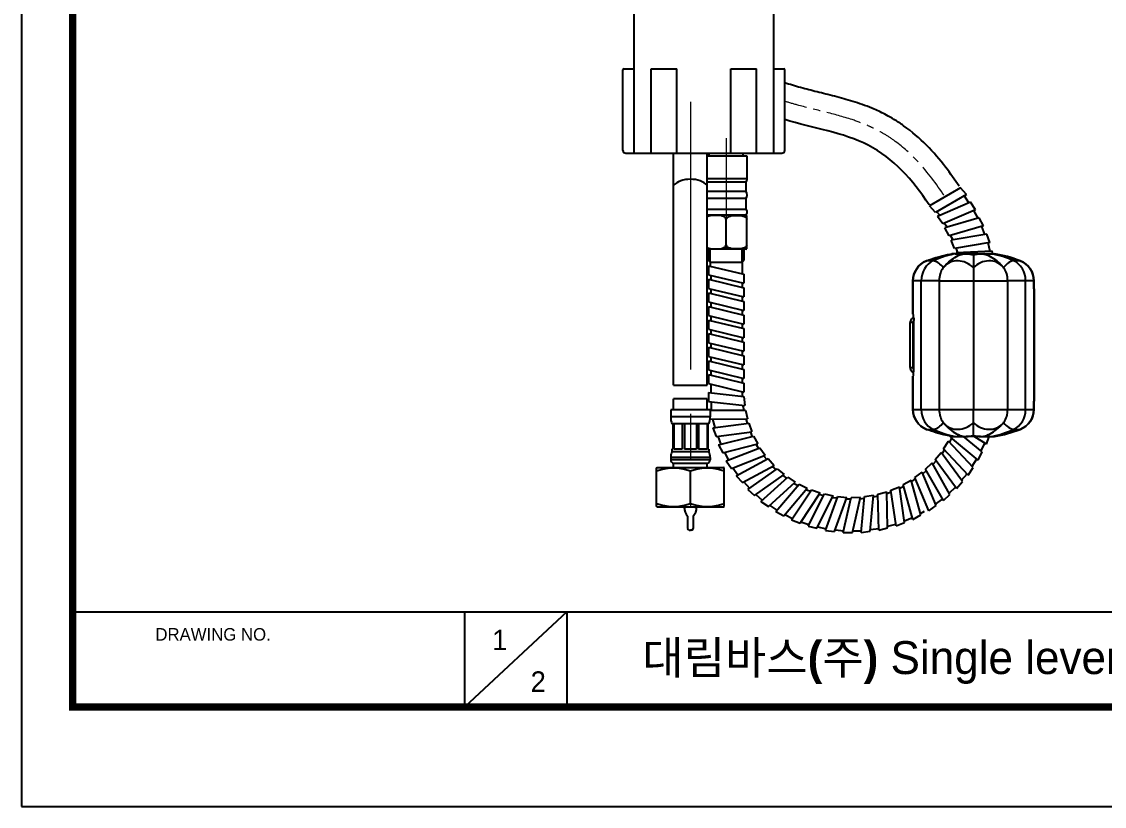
# Model space of a CAD drawing. Extents: x 0 to 1128, y 0 to 827.
# Drawn here: x 0 to 385, y 0 to 279.3 of the extents above; entities that cross this region are included whole.
import ezdxf

# ---------------------------------------------------------------- set-up
doc = ezdxf.new("R2010")
doc.units = 0
doc.header["$LTSCALE"] = 10
doc.header["$MEASUREMENT"] = 0
doc.linetypes.add('CENTER', pattern=[2, 1.25, -0.25, 0.25, -0.25])
doc.linetypes.add('CENTER2', pattern=[28.575, 19.05, -3.175, 3.175, -3.175])
doc.layers.get('0').update_dxf_attribs({"linetype": 'CONTINUOUS'})
doc.layers.add('1', color=7, linetype='CONTINUOUS')
doc.layers.add('DEF_LAYER_ASSEM_MEMBER', color=7, linetype='CONTINUOUS')
doc.layers.add('Cneter', color=1, linetype='CENTER2', lineweight=13)
doc.layers.add('외형선', color=3, linetype='CONTINUOUS', lineweight=35)
doc.styles.add('Daelim Dimension', font='')
doc.styles.get('Daelim Dimension').set_extended_font_data('나눔고딕')

msp = doc.modelspace()

# ---------------------------------------------------------------- linework, layer by layer
at = {"color": 0}
for p, q in [((223.91, 232.46), (223.91, 262.46)), ((233.01, 232.46), (233.01, 262.46)), ((252.18, 232.46), (252.18, 262.46)), ((261.27, 232.46), (261.27, 262.46))]:
    msp.add_line(p, q, dxfattribs=at)
for p, q in [((333.81, 220.13), (322.79, 213.69)), ((335.95, 217.76), (333.81, 220.13)), ((335.95, 217.76), (324.94, 211.31)), ((336.85, 214.74), (335.2, 217.37)), ((324.94, 211.31), (322.79, 213.69)), ((337.4, 214.98), (325.69, 209.92)), ((339.24, 212.36), (327.52, 207.3)), ((339.24, 212.36), (337.4, 214.98)), ((340.1, 209.31), (338.62, 212.09)), ((340.04, 209.41), (338.62, 212.09)), ((326.5, 210.41), (325.43, 211.6)), ((327.52, 207.3), (325.69, 209.92)), ((340.55, 209.44), (328.3, 205.85)), ((342.05, 206.61), (340.55, 209.44)), ((328.97, 206.21), (328.05, 207.53)), ((329.81, 203.02), (328.3, 205.85)), ((342.05, 206.61), (329.81, 203.02)), ((342.52, 203.52), (341.41, 206.42)), ((331.11, 201.77), (330.36, 203.18)), ((343.18, 203.63), (330.59, 201.56)), ((331.73, 198.57), (330.59, 201.56)), ((344.33, 200.64), (331.73, 198.57)), ((344.33, 200.64), (343.18, 203.63)), ((344.41, 197.52), (343.66, 200.53)), ((244.29, 198.35), (244.29, 194.28)), ((256.79, 198.35), (256.79, 194.28)), ((332.88, 197.17), (332.3, 198.66)), ((345.08, 197.55), (332.33, 197.03)), ((332.42, 196.66), (332.33, 197.03)), ((345.3, 196.66), (345.08, 197.55)), ((244.84, 193.73), (244.29, 194.28)), ((244.84, 193.73), (244.81, 193.76)), ((244.84, 193.73), (244.84, 192.29)), ((244.84, 193.73), (256.23, 193.73)), ((256.23, 193.73), (256.79, 194.28)), ((256.23, 193.73), (256.23, 189.52)), ((244.29, 192.42), (256.79, 189.39)), ((244.29, 192.42), (244.29, 189.2)), ((244.29, 189.2), (256.79, 186.16)), ((245.1, 189), (245.1, 187.39)), ((256.79, 189.39), (256.79, 186.16)), ((244.29, 187.58), (256.79, 184.55)), ((244.29, 187.58), (244.29, 184.36)), ((256.23, 186.3), (256.23, 184.69)), ((244.29, 184.36), (256.79, 181.32)), ((244.29, 182.74), (256.79, 179.71)), ((244.29, 182.74), (244.29, 179.52)), ((245.1, 184.16), (245.1, 182.55)), ((256.23, 181.46), (256.23, 179.85)), ((256.79, 184.55), (256.79, 181.32)), ((244.29, 179.52), (256.79, 176.48)), ((244.29, 177.91), (256.79, 174.87)), ((244.29, 177.91), (244.29, 174.68)), ((245.1, 179.32), (245.1, 177.71)), ((256.79, 179.71), (256.79, 176.48)), ((244.29, 174.68), (244.29, 174.68)), ((244.29, 174.68), (256.79, 171.64)), ((245.1, 174.48), (245.1, 172.87)), ((256.23, 176.62), (256.23, 175.01)), ((256.79, 174.87), (256.79, 171.64)), ((244.29, 173.07), (256.79, 170.03)), ((244.29, 173.07), (244.29, 169.84)), ((244.29, 169.84), (256.79, 166.8)), ((245.1, 169.64), (245.1, 168.03)), ((256.23, 171.78), (256.23, 170.17)), ((256.79, 170.03), (256.79, 166.8)), ((244.29, 168.23), (256.79, 165.19)), ((244.29, 168.23), (244.29, 165)), ((256.23, 166.94), (256.23, 165.33)), ((244.29, 165), (256.79, 161.96)), ((244.29, 163.39), (256.79, 160.35)), ((244.29, 163.39), (244.29, 160.16)), ((245.1, 164.8), (245.1, 163.19)), ((256.23, 162.1), (256.23, 160.49)), ((256.79, 165.19), (256.79, 161.96)), ((244.29, 160.16), (256.79, 157.12)), ((244.29, 158.55), (256.79, 155.51)), ((244.29, 158.55), (244.29, 155.32)), ((245.1, 159.96), (245.1, 158.35)), ((256.79, 160.35), (256.79, 157.12)), ((244.29, 155.32), (256.79, 152.28)), ((245.1, 155.12), (245.1, 153.51)), ((256.23, 157.26), (256.23, 155.65)), ((256.79, 155.51), (256.79, 152.28)), ((244.29, 153.71), (256.79, 150.67)), ((244.29, 153.71), (244.29, 150.48)), ((244.29, 150.48), (256.79, 147.45)), ((245.1, 150.28), (245.1, 147.19)), ((256.23, 152.42), (256.23, 150.81)), ((256.79, 150.67), (256.79, 147.45)), ((244.29, 147.29), (256.8, 145.83)), ((244.29, 147.29), (244.29, 144.13)), ((256.23, 147.58), (256.23, 145.97)), ((244.29, 144.13), (257.18, 142.63)), ((256.41, 142.59), (256.8, 141.02)), ((256.79, 145.83), (257.18, 142.63)), ((244.81, 140.95), (257.37, 141.03)), ((257.37, 141.03), (258.16, 137.9)), ((244.77, 137.82), (258.16, 137.9)), ((245.79, 134.69), (258.55, 136.33)), ((257.58, 137.89), (257.97, 136.33)), ((258.55, 136.33), (259.7, 133.32)), ((245.79, 134.69), (246.94, 131.67)), ((246.94, 131.67), (259.7, 133.32)), ((247.51, 131.75), (248.63, 128.83)), ((247.82, 128.63), (260.28, 131.81)), ((259.13, 133.25), (259.71, 131.74)), ((260.28, 131.81), (261.79, 128.97)), ((330.02, 129.62), (330.73, 131.07)), ((330.28, 131.43), (330.44, 131.75)), ((340.19, 123.23), (330.28, 131.43)), ((341.6, 126.13), (334.92, 131.66)), ((343.06, 128.91), (338.77, 131.66)), ((343.06, 128.91), (344.01, 131.66)), ((247.82, 128.63), (249.33, 125.78)), ((249.33, 125.78), (261.79, 128.97)), ((250.55, 122.92), (262.53, 127.61)), ((261.24, 128.82), (262, 127.4)), ((262.53, 127.61), (264.38, 124.97)), ((327.81, 127.28), (329.57, 129.99)), ((336.64, 117.93), (327.81, 127.28)), ((338.4, 120.64), (329.57, 129.99)), ((341.21, 126.55), (342.53, 129.26)), ((249.89, 125.92), (251.32, 123.23)), ((252.4, 120.28), (264.38, 124.97)), ((254.13, 117.65), (265.45, 123.76)), ((263.87, 124.69), (264.95, 123.49)), ((265.45, 123.76), (267.61, 121.37)), ((324.86, 123.47), (326.93, 125.94)), ((332.48, 113.11), (324.86, 123.47)), ((334.55, 115.58), (326.93, 125.94)), ((327.33, 125.51), (328.21, 126.87)), ((338.06, 121.1), (339.7, 123.63)), ((340.19, 123.23), (341.6, 126.13)), ((250.55, 122.92), (252.4, 120.28)), ((252.93, 120.49), (254.7, 117.96)), ((256.29, 115.26), (267.61, 121.37)), ((256.29, 115.26), (267.61, 121.37)), ((258.19, 112.72), (268.68, 120.16)), ((267, 120.89), (268.21, 119.83)), ((268.68, 120.16), (271.12, 118.05)), ((320.56, 118.44), (321.74, 119.54)), ((321.45, 120.04), (323.81, 122.24)), ((327.76, 108.83), (321.45, 120.04)), ((330.12, 111.03), (323.81, 122.24)), ((324.16, 121.77), (325.2, 123)), ((336.64, 117.93), (338.4, 120.64)), ((254.13, 117.65), (256.29, 115.26)), ((260.63, 110.6), (271.12, 118.05)), ((262.91, 108.53), (272.41, 117.2)), ((270.65, 117.71), (271.99, 116.81)), ((272.41, 117.2), (275.09, 115.39)), ((313.53, 114.55), (316.35, 116.11)), ((319.76, 103.71), (316.35, 116.11)), ((316.57, 115.57), (317.88, 116.52)), ((317.66, 117.05), (320.27, 118.95)), ((322.55, 105.15), (317.66, 117.05)), ((325.16, 107.05), (320.27, 118.95)), ((332.48, 113.11), (334.55, 115.58)), ((334.27, 116.08), (336.21, 118.39)), ((256.83, 115.47), (258.87, 113.2)), ((258.19, 112.72), (260.63, 110.6)), ((265.58, 106.73), (275.09, 115.39)), ((268.14, 104.9), (276.52, 114.66)), ((271.01, 103.43), (279.39, 113.19)), ((273.78, 101.92), (280.9, 112.63)), ((274.71, 114.95), (276.14, 114.22)), ((276.52, 114.66), (279.39, 113.19)), ((279.07, 112.71), (280.58, 112.15)), ((280.9, 112.63), (283.93, 111.53)), ((304.52, 111.13), (307.63, 111.97)), ((307.94, 99.11), (307.63, 111.97)), ((307.94, 99.11), (307.63, 111.97)), ((307.72, 111.39), (309.21, 111.99)), ((309.13, 112.56), (312.12, 113.77)), ((311, 99.84), (309.13, 112.56)), ((313.99, 101.05), (312.12, 113.77)), ((312.27, 113.21), (313.68, 113.99)), ((316.94, 102.14), (313.53, 114.55)), ((329.9, 111.56), (332.11, 113.62)), ((261.1, 110.94), (263.37, 108.96)), ((262.91, 108.53), (265.58, 106.73)), ((276.81, 100.82), (283.93, 111.53)), ((279.68, 99.7), (285.45, 111.2)), ((282.82, 98.98), (288.59, 110.48)), ((283.62, 111.05), (285.19, 110.69)), ((285.45, 111.2), (288.59, 110.48)), ((285.87, 98.19), (290.19, 110.3)), ((288.39, 109.93), (290, 109.76)), ((289.07, 97.85), (293.4, 109.96)), ((289.07, 97.85), (293.4, 109.96)), ((290.19, 110.3), (293.4, 109.96)), ((292.19, 97.43), (295.01, 109.98)), ((293.27, 109.39), (294.88, 109.42)), ((295.01, 109.98), (298.24, 110.04)), ((295.42, 97.49), (298.24, 110.04)), ((298.11, 109.48), (299.71, 109.7)), ((298.5, 97.47), (299.76, 110.27)), ((299.76, 110.27), (302.96, 110.72)), ((301.69, 97.92), (302.96, 110.72)), ((302.97, 110.14), (304.53, 110.56)), ((304.82, 98.27), (304.52, 111.13)), ((325.01, 107.6), (327.45, 109.38)), ((327.76, 108.83), (330.12, 111.03)), ((266.05, 107.06), (268.55, 105.37)), ((268.14, 104.9), (271.01, 103.43)), ((319.61, 104.24), (321.09, 105.06)), ((322.55, 105.15), (325.16, 107.05)), ((271.44, 103.82), (274.13, 102.45)), ((273.78, 101.92), (276.81, 100.82)), ((277.13, 101.3), (279.96, 100.27)), ((307.99, 99.68), (310.91, 100.46)), ((311, 99.84), (313.99, 101.05)), ((313.97, 101.62), (316.77, 102.75)), ((316.94, 102.14), (319.76, 103.71)), ((279.68, 99.7), (282.82, 98.98)), ((283.14, 99.46), (286.08, 98.78)), ((285.87, 98.19), (289.07, 97.85)), ((289.33, 98.36), (292.33, 98.05)), ((292.19, 97.43), (295.42, 97.49)), ((295.54, 98.05), (298.56, 98.1)), ((298.5, 97.47), (301.69, 97.92)), ((301.82, 98.48), (304.8, 98.9)), ((304.82, 98.27), (307.94, 99.11))]:
    msp.add_line(p, q)
at = {"ltscale": 0.5}
for p, q in [((256.79, 198.35), (243.81, 198.35)), ((250.54, 199.85), (250.54, 198.35)), ((331.98, 196.66), (330.78, 196.63)), ((338.45, 191.76), (338.45, 187.06)), ((245.27, 140.95), (245.27, 144.02)), ((246.64, 134.8), (245.77, 137.82))]:
    msp.add_line(p, q, dxfattribs=at)
at = {"color": 3}
for p, q in [((244.84, 193.73), (244.84, 198.35)), ((256.23, 193.73), (256.23, 198.35))]:
    msp.add_line(p, q, dxfattribs=at)
at = {"color": 7, "linetype": 'Continuous'}
for p, q in [((231.81, 149.92), (243.81, 149.92)), ((243.81, 145.05), (231.81, 145.05)), ((235.61, 106.32), (235.81, 106.32)), ((240.01, 106.32), (239.81, 106.32)), ((236.81, 103.32), (236.81, 98.92)), ((238.81, 103.32), (238.81, 98.92)), ((237.41, 98.32), (237.81, 98.32)), ((238.21, 98.32), (237.81, 98.32))]:
    msp.add_line(p, q, dxfattribs=at)
at = {"color": 5}
msp.add_line((18.14, 69.28), (926.74, 69.28), dxfattribs=at)
at = {"color": 5, "ltscale": 40}
for p, q in [((157.42, 69.28), (157.42, 35.27)), ((157.42, 69.28), (157.42, 35.27)), ((193.81, 69.28), (157.42, 35.27)), ((193.81, 69.28), (157.42, 35.27)), ((193.81, 69.28), (193.81, 35.27)), ((193.81, 69.28), (193.81, 35.27))]:
    msp.add_line(p, q, dxfattribs=at)
at = {"ltscale": 0.5}
msp.add_lwpolyline([(0, 0), (1128.4, 0), (1128.4, 826.8), (0, 826.8)], close=True, dxfattribs=at)
at = {"color": 5, "linetype": 'ByBlock', "lineweight": 200, "const_width": 2.6}
msp.add_lwpolyline([(18.14, 35.4), (1110.14, 35.4), (1110.14, 807.6), (18.14, 807.6)], close=True, dxfattribs=at)
at = {"color": 7, "linetype": 'Continuous'}
for centre, radius, start, end in [((239.96, 106.32), 4.35, 180, 223.6028), ((235.81, 106.72), 0.4, 270, 0), ((235.66, 106.32), 4.35, 316.3972, 0), ((239.81, 106.72), 0.4, 180, 270), ((237.41, 98.92), 0.6, 180, 270), ((238.21, 98.92), 0.6, 270, 0)]:
    msp.add_arc(centre, radius, start, end, dxfattribs=at)
for points, knots in [([(333.35, 220.67), (331.85, 222.97), (330.26, 225.23), (326.49, 230.16), (324.24, 232.79), (319.29, 237.77), (316.6, 240.11), (312.52, 243.02), (311.37, 243.78), (309.31, 245.03), (308.42, 245.54), (306.8, 246.4), (306.07, 246.77), (304.61, 247.47), (303.88, 247.8), (300.9, 249.08), (298.65, 249.89), (294.22, 251.31), (292.04, 251.93), (287.75, 253.06), (285.64, 253.58), (281.57, 254.59), (279.61, 255.08), (275.71, 256.13), (273.79, 256.7), (271.79, 257.38), (271.57, 257.46), (271.34, 257.54)], [22.06908, 22.06908, 22.06908, 22.06908, 29.291262, 29.291262, 38.153958, 38.153958, 47.016655, 47.016655, 50.363196, 50.363196, 52.795725, 52.795725, 54.724992, 54.724992, 56.654258, 56.654258, 62.626725, 62.626725, 68.599192, 68.599192, 74.647025, 74.647025, 80.694858, 80.694858, 87.344426, 87.344426, 88.200043, 88.200043, 88.200043, 88.200043]), ([(322.7, 214.11), (316.83, 223.04), (303.4, 238.17), (281.32, 241.43), (271.34, 244.4)], [22.391961, 22.391961, 22.391961, 22.391961, 53.506965, 83.868741, 83.868741, 83.868741, 83.868741])]:
    msp.add_open_spline(points, degree=3, knots=knots)
at = {"color": 1, "linetype": 'CENTER', "lineweight": 5}
msp.add_open_spline([(327.95, 217.51), (327.83, 217.68), (327.71, 217.86), (324.76, 222.31), (321.66, 226.38), (315.68, 232.61), (313.02, 234.97), (308.88, 237.94), (307.61, 238.77), (305.42, 240.05), (304.54, 240.54), (302.73, 241.45), (301.81, 241.88), (299.05, 243.08), (297.19, 243.77), (292.09, 245.46), (288.85, 246.33), (282.47, 247.94), (279.34, 248.68), (274.63, 249.95), (272.95, 250.43), (271.34, 250.94)], degree=3, knots=[22.352411, 22.352411, 22.352411, 22.352411, 22.942572, 22.942572, 37.10241, 37.10241, 46.904646, 46.904646, 51.03864, 51.03864, 53.744952, 53.744952, 56.451264, 56.451264, 61.863888, 61.863888, 71.165375, 71.165375, 80.466862, 80.466862, 85.822134, 85.822134, 85.822134, 85.822134], dxfattribs=at)
at = {"layer": '1', "color": 7, "linetype": 'Continuous'}
for p, q in [((258.03, 231.35), (243.81, 231.35)), ((244.53, 231.35), (244.53, 232.46)), ((256.53, 231.35), (256.53, 232.46)), ((258.03, 223.35), (258.03, 231.35)), ((258.03, 223.35), (243.81, 223.35)), ((257.6, 222.1), (243.81, 222.1)), ((257.6, 218.77), (257.6, 222.1)), ((257.6, 218.77), (243.81, 218.77)), ((257.6, 216.39), (243.81, 216.39)), ((257.6, 212.42), (257.6, 216.39)), ((257.6, 212.42), (243.81, 212.42)), ((257.53, 210.35), (243.81, 210.35)), ((250.49, 208.87), (250.54, 208.87)), ((250.54, 208.87), (250.58, 208.87)), ((257.9, 199.85), (257.9, 208.87)), ((257.51, 198.35), (243.81, 198.35)), ((250.54, 199.85), (250.49, 199.85)), ((250.58, 199.85), (250.54, 199.85)), ((257.9, 199.85), (257.85, 199.85)), ((335.9, 196.66), (331.98, 196.66)), ((341, 196.66), (335.9, 196.66)), ((344.92, 196.66), (341, 196.66)), ((344.92, 196.66), (345.95, 196.66)), ((324.07, 194.14), (321.78, 194.14)), ((355.11, 194.14), (352.82, 194.14)), ((316.95, 187.06), (316.95, 175.16)), ((316.95, 175.16), (316.95, 187.06)), ((319.9, 187.06), (316.95, 187.06)), ((319.9, 141.26), (319.9, 187.06)), ((326.28, 187.06), (319.9, 187.06)), ((326.28, 187.06), (326.28, 141.26)), ((326.28, 187.06), (338.45, 187.06)), ((338.45, 187.06), (338.45, 141.26)), ((338.45, 187.06), (350.61, 187.06)), ((350.61, 187.06), (350.61, 141.26)), ((357, 187.06), (350.61, 187.06)), ((357, 141.26), (357, 187.06)), ((359.95, 187.06), (357, 187.06)), ((359.95, 184.16), (359.95, 187.06)), ((359.95, 187.06), (359.95, 184.16)), ((359.93, 184.16), (359.93, 144.16)), ((360.2, 184.16), (359.93, 184.16)), ((360.2, 144.16), (360.2, 184.16)), ((317.16, 173.94), (317.16, 175)), ((315.96, 156.17), (315.96, 172.15)), ((316.96, 172.15), (315.96, 172.15)), ((316.96, 172.15), (316.96, 156.17)), ((317.27, 155.44), (317.27, 172.88)), ((315.96, 156.17), (316.96, 156.17)), ((317.16, 153.32), (317.16, 154.39)), ((316.95, 153.16), (316.95, 141.26)), ((316.95, 141.26), (316.95, 153.16)), ((257.85, 145.29), (257.9, 145.29)), ((359.93, 144.16), (360.2, 144.16)), ((359.95, 141.26), (359.95, 144.16)), ((359.95, 144.16), (359.95, 141.26)), ((316.95, 141.26), (319.9, 141.26)), ((319.9, 141.26), (326.28, 141.26)), ((326.28, 141.26), (338.45, 141.26)), ((338.45, 136.57), (338.45, 141.26)), ((338.45, 141.26), (350.61, 141.26)), ((350.61, 141.26), (357, 141.26)), ((357, 141.26), (359.95, 141.26)), ((321.78, 134.18), (324.07, 134.18)), ((330.95, 131.66), (331.98, 131.66)), ((331.98, 131.66), (335.9, 131.66)), ((341, 131.66), (335.9, 131.66)), ((341, 131.66), (344.92, 131.66)), ((344.92, 131.66), (345.95, 131.66)), ((352.82, 134.18), (355.11, 134.18))]:
    msp.add_line(p, q, dxfattribs=at)
for centre, radius, start, end in [((256.04, 223.35), 2, 321.5492, 0), ((256.18, 217.58), 1.85, 319.994, 40.006), ((256.86, 211.51), 1.17, 278.4849, 50.9069), ((257.53, 208.87), 1.47, 75.697, 90), ((257.51, 199.85), 1.5, 270, 285.1302), ((338.45, 151.47), 45.81, 68.6658, 80.5765), ((324.55, 187.06), 7.6, 111.3342, 180), ((352.35, 187.06), 7.6, 0, 68.6658), ((333.72, 187.06), 7.6, 138.9595, 143.9834), ((343.17, 187.06), 7.6, 36.0166, 41.0405), ((324.55, 141.26), 7.6, 180, 248.6658), ((352.35, 141.26), 7.6, 291.3342, 0), ((333.72, 141.26), 7.6, 216.0166, 221.0405), ((343.17, 141.26), 7.6, 318.9595, 323.9834), ((338.45, 176.85), 45.81, 279.4235, 291.3342), ((338.45, 176.85), 45.81, 279.4235, 291.3342)]:
    msp.add_arc(centre, radius, start, end, dxfattribs=at)
at = {"layer": '1', "color": 7, "linetype": 'Continuous', "extrusion": (0, 0, -1)}
for centre, radius, start, end in [((-338.45, 151.47), 45.81, 68.6658, 80.3618), ((-338.45, 151.47), 45.81, 77.8036, 80.3618), ((-338.45, 151.47), 45.81, 99.4235, 111.3342), ((-324.55, 187.06), 7.6, 0, 68.6658), ((-338.45, 151.47), 45.81, 68.6658, 77.8036), ((-352.35, 187.06), 7.6, 111.3342, 180), ((-324.55, 141.26), 7.6, 291.3342, 0), ((-352.35, 141.26), 7.6, 180, 248.6658), ((-338.45, 176.85), 45.81, 282.1964, 291.3342), ((-338.45, 176.85), 45.81, 279.4235, 291.3342), ((-338.45, 176.85), 45.81, 279.4235, 282.1964)]:
    msp.add_arc(centre, radius, start, end, dxfattribs=at)
at = {"layer": '1', "color": 7, "linetype": 'Continuous'}
for centre, major_axis, ratio, start_param, end_param in [((237.81, 218.6), (7, 0), 0.656059, 0.5411, 2.600493), ((338.45, 151.47), (0, 45.81), 0.862784, 0.16447, 0.240242), ((338.45, 151.47), (0, -45.81), 0.862784, 2.769242, 2.977122), ((326.45, 187.06), (0, -7.6), 0.862784, 3.513946, 4.712389), ((338.45, 151.47), (0, 45.81), 0.862784, 0.240242, 0.372351), ((326.45, 187.06), (-3.13, 6.92), 0.470927, 5.942366, 6.073144), ((326.45, 187.06), (-3.13, 6.92), 0.470927, 5.227405, 5.942366), ((333.72, 187.06), (-5.73, 4.99), 0.875982, 4.64892, 6.283182), ((343.17, 187.06), (-5.73, -4.99), 0.875982, 3.141593, 4.775858), ((350.44, 187.06), (-3.13, -6.92), 0.47092, 3.35163, 4.197372), ((350.44, 187.06), (0, 7.6), 0.862784, 4.712389, 5.910834), ((330.09, 187.06), (0, 5.95), 0.639489, 0.721466, 1.570796), ((346.81, 187.06), (0, 5.95), 0.639489, 4.712389, 5.561728), ((317.96, 172.11), (-1.38, 1.48), 0.975837, 5.93181, 6.227315), ((338.45, 175.16), (21.5, 0), 0.052408, 3.141593, 3.281584), ((317.96, 156.21), (1.38, 1.48), 0.975837, 3.197463, 3.492968), ((338.45, 153.16), (21.5, 0), 0.052408, 3.001601, 3.141593), ((326.45, 141.26), (0, -7.6), 0.862784, 4.712389, 5.910834), ((330.09, 141.26), (0, 5.95), 0.639489, 1.570796, 2.420126), ((346.81, 141.26), (0, -5.95), 0.639489, 0.721466, 1.570796), ((350.44, 141.26), (0, -7.6), 0.862784, 0.372351, 1.570796), ((326.45, 141.26), (3.13, 6.92), 0.470927, 3.482412, 4.197374), ((333.72, 141.26), (5.73, 4.99), 0.875982, 3.141595, 4.775858), ((343.17, 141.26), (5.73, -4.99), 0.875982, 4.64892, 6.283183), ((350.44, 141.26), (3.13, -6.92), 0.47092, 5.227406, 6.073148), ((326.45, 141.26), (3.13, 6.92), 0.470927, 3.351632, 3.482412), ((338.45, 176.85), (0, 45.81), 0.862784, 2.769242, 2.977122), ((338.45, 176.85), (0, -45.81), 0.862784, 0.16447, 0.372351)]:
    msp.add_ellipse(centre, major_axis=major_axis, ratio=ratio, start_param=start_param, end_param=end_param, dxfattribs=at)
for points, knots in [([(250.49, 208.87), (250.49, 209.28), (250.19, 209.6), (249.59, 209.98), (249.24, 210.08), (248.23, 210.29), (247.54, 210.3), (246.17, 210.3), (245.48, 210.29), (244.81, 210.15), (244.48, 210.09), (244.14, 209.99), (243.81, 209.86)], [0, 0, 0, 0, 0.125, 0.125, 0.25, 0.25, 0.5, 0.5, 0.7474153, 0.7474153, 0.7474153, 0.8724211, 0.8724211, 0.8724211, 0.8724211]), ([(250.58, 208.87), (250.58, 209.28), (250.88, 209.6), (251.49, 209.98), (251.83, 210.08), (252.84, 210.29), (253.53, 210.3), (254.91, 210.3), (255.6, 210.29), (256.61, 210.08), (256.95, 209.98), (257.56, 209.6), (257.85, 209.28), (257.85, 208.87)], [0, 0, 0, 0, 0.125, 0.125, 0.25, 0.25, 0.5, 0.5, 0.75, 0.75, 0.875, 0.875, 1, 1, 1, 1]), ([(257.9, 208.87), (257.9, 209.28), (257.9, 209.6), (257.9, 209.98), (257.9, 210.08), (257.9, 210.29), (257.9, 210.3), (257.9, 210.3)], [0, 0, 0, 0, 0.250187, 0.250187, 0.500375, 0.500375, 1, 1, 1, 1]), ([(243.81, 198.85), (244.14, 198.72), (244.48, 198.62), (244.81, 198.55), (245.49, 198.41), (246.17, 198.4), (247.55, 198.4), (248.24, 198.41), (249.26, 198.63), (249.6, 198.73), (250.2, 199.12), (250.49, 199.44), (250.49, 199.85)], [0.1268387, 0.1268387, 0.1268387, 0.1268387, 0.2517367, 0.2517367, 0.2517367, 0.5, 0.5, 0.75, 0.75, 0.875, 0.875, 1, 1, 1, 1]), ([(250.49, 199.85), (250.49, 199.44), (250.2, 199.12), (249.64, 198.76), (249.36, 198.66), (249.08, 198.59)], [0, 0, 0, 0, 0.540501, 0.540501, 1, 1, 1, 1]), ([(257.85, 199.85), (257.85, 199.44), (257.56, 199.11), (256.95, 198.73), (256.61, 198.62), (255.59, 198.41), (254.9, 198.4), (253.52, 198.4), (252.83, 198.41), (251.81, 198.63), (251.47, 198.73), (250.87, 199.12), (250.58, 199.44), (250.58, 199.85)], [0, 0, 0, 0, 0.125, 0.125, 0.25, 0.25, 0.5, 0.5, 0.75, 0.75, 0.875, 0.875, 1, 1, 1, 1]), ([(257.9, 198.4), (257.9, 198.4), (257.9, 198.4), (257.9, 198.4), (257.9, 198.41), (257.9, 198.63), (257.9, 198.73), (257.9, 199.12), (257.9, 199.44), (257.9, 199.85)], [0, 0, 0, 0, 0.000101, 0.000101, 0.50005, 0.50005, 0.750025, 0.750025, 1, 1, 1, 1]), ([(316.66, 173.61), (316.66, 173.64), (316.66, 173.67), (316.66, 173.67), (316.66, 173.67), (316.66, 173.67)], [0, 0, 0, 0, 0.744813, 0.744813, 1, 1, 1, 1]), ([(317.16, 173.94), (317.17, 173.91), (317.19, 173.86), (317.21, 173.75), (317.22, 173.67), (317.24, 173.5), (317.25, 173.41), (317.26, 173.17), (317.27, 173.02), (317.27, 172.88)], [0, 0, 0, 0, 0.227019, 0.227019, 0.453817, 0.453817, 0.684109, 0.684109, 1, 1, 1, 1]), ([(316.66, 154.65), (316.66, 154.65), (316.66, 154.66), (316.66, 154.69), (316.66, 154.7), (316.66, 154.71)], [0, 0, 0, 0, 0.748812, 0.748812, 1, 1, 1, 1]), ([(317.16, 154.39), (317.17, 154.41), (317.19, 154.46), (317.21, 154.58), (317.22, 154.65), (317.24, 154.82), (317.25, 154.92), (317.26, 155.15), (317.27, 155.3), (317.27, 155.44)], [0, 0, 0, 0, 0.226968, 0.226968, 0.453714, 0.453714, 0.684002, 0.684002, 1, 1, 1, 1])]:
    msp.add_open_spline(points, degree=3, knots=knots, dxfattribs=at)
for points, degree in [([(250.54, 199.85), (250.54, 208.87)], 1), ([(331.98, 196.66), (332.42, 196.66), (333, 196.53), (333.65, 196.29)], 3), ([(333.65, 196.29), (334.3, 196.53), (335.06, 196.66), (335.9, 196.66)], 3), ([(335.9, 196.66), (336.73, 196.66), (337.6, 196.53), (338.45, 196.29)], 3), ([(338.45, 196.29), (339.3, 196.53), (340.16, 196.66), (341, 196.66)], 3), ([(341, 196.66), (341.83, 196.66), (342.59, 196.53), (343.24, 196.29)], 3), ([(343.24, 196.29), (343.9, 196.53), (344.47, 196.66), (344.92, 196.66)], 3), ([(329.14, 193.23), (328.51, 192.67), (327.96, 192.02)], 2), ([(329.13, 193.25), (330.53, 194.61), (332.05, 195.61), (333.65, 196.29)], 3), ([(338.45, 196.29), (338.45, 195.38), (338.45, 193.89), (338.45, 191.76)], 3), ([(343.24, 196.29), (344.86, 195.61), (346.4, 194.59), (347.81, 193.22)], 3), ([(348.93, 192.02), (348.41, 192.65), (347.8, 193.2)], 2), ([(316.66, 173.67), (316.22, 173.3), (315.96, 172.74), (315.96, 172.15)], 3), ([(317.16, 173.94), (316.98, 173.86), (316.81, 173.74), (316.66, 173.61)], 3), ([(316.96, 172.15), (316.96, 172.25), (316.98, 172.42), (317.09, 172.67), (317.2, 172.81), (317.27, 172.88)], 3), ([(315.96, 156.17), (315.96, 155.58), (316.22, 155.03), (316.66, 154.65)], 3), ([(316.66, 154.71), (316.81, 154.58), (316.98, 154.47), (317.16, 154.39)], 3), ([(317.27, 155.44), (317.2, 155.51), (317.09, 155.65), (316.98, 155.9), (316.96, 156.08), (316.96, 156.17)], 3), ([(327.96, 136.3), (328.5, 135.65), (329.13, 135.09)], 2), ([(329.12, 135.07), (330.52, 133.72), (332.05, 132.71), (333.65, 132.04)], 3), ([(338.45, 132.04), (338.45, 132.94), (338.45, 134.43), (338.45, 136.57)], 3), ([(343.24, 132.04), (344.85, 132.72), (346.39, 133.73), (347.8, 135.1)], 3), ([(347.79, 135.12), (348.4, 135.68), (348.93, 136.3)], 2), ([(331.98, 131.66), (332.42, 131.66), (333, 131.79), (333.65, 132.04)], 3), ([(333.65, 132.04), (334.3, 131.79), (335.06, 131.66), (335.9, 131.66)], 3), ([(335.9, 131.66), (336.73, 131.66), (337.6, 131.79), (338.45, 132.04)], 3), ([(338.45, 132.04), (339.3, 131.79), (340.16, 131.66), (341, 131.66)], 3), ([(341, 131.66), (341.83, 131.66), (342.59, 131.79), (343.24, 132.04)], 3), ([(343.24, 132.04), (343.9, 131.79), (344.47, 131.66), (344.92, 131.66)], 3)]:
    msp.add_open_spline(points, degree=degree, dxfattribs=at)
at = {"layer": 'Cneter', "lineweight": 5, "ltscale": 0.5}
msp.add_open_spline([(237.81, 250.77), (237.81, 212.24), (237.81, 106.64)], degree=1, knots=[0, 0, 0.885143, 1, 1], dxfattribs=at)
at = {"layer": 'Cneter', "ltscale": 0.5}
msp.add_open_spline([(250.53, 237.85), (250.53, 210.92), (250.53, 205.92)], degree=1, knots=[0, 0, 0.843404, 1, 1], dxfattribs=at)
at = {"layer": 'DEF_LAYER_ASSEM_MEMBER', "color": 7, "linetype": 'Continuous'}
for p, q in [((231.81, 149.92), (231.81, 232.46)), ((243.81, 149.92), (243.81, 232.46)), ((231.81, 141.14), (231.81, 145.05)), ((243.81, 141.14), (243.81, 145.05)), ((244.81, 141.14), (230.81, 141.14)), ((230.81, 141.14), (230.81, 138.64)), ((244.81, 141.14), (244.81, 138.64)), ((244.41, 136.14), (231.21, 136.14)), ((231.56, 136.14), (231.56, 127.14)), ((231.89, 136.14), (231.89, 127.14)), ((234.9, 136.14), (234.9, 127.14)), ((235.69, 136.14), (235.69, 127.14)), ((239.93, 136.14), (239.93, 127.14)), ((240.74, 136.14), (240.74, 127.14)), ((243.73, 136.14), (243.73, 127.14)), ((244.06, 136.14), (244.06, 127.14)), ((231.56, 127.14), (231.21, 127.14)), ((231.21, 127.14), (231.21, 126.14)), ((234.9, 127.14), (231.89, 127.14)), ((239.93, 127.14), (235.69, 127.14)), ((243.73, 127.14), (240.74, 127.14)), ((244.41, 127.14), (244.06, 127.14)), ((244.41, 127.14), (244.41, 126.14)), ((230.81, 124.18), (230.81, 123.34)), ((244.41, 126.14), (231.21, 126.14)), ((244.81, 124.18), (244.81, 123.34)), ((225.81, 120.51), (226.04, 120.64)), ((225.81, 106.77), (225.81, 120.51)), ((226.04, 120.64), (249.59, 120.64)), ((231.81, 120.64), (231.81, 122.14)), ((231.82, 122.14), (243.81, 122.14)), ((237.81, 107.84), (237.81, 119.44)), ((243.81, 120.64), (243.81, 122.14)), ((249.81, 120.51), (249.59, 120.64)), ((249.81, 106.77), (249.81, 120.51)), ((225.81, 107.84), (227.88, 107.25)), ((247.75, 107.25), (249.81, 107.84)), ((226.04, 106.64), (225.81, 106.77)), ((226.04, 106.64), (249.59, 106.64)), ((249.59, 106.64), (249.81, 106.77))]:
    msp.add_line(p, q, dxfattribs=at)
at = {"layer": 'DEF_LAYER_ASSEM_MEMBER', "color": 9, "linetype": 'Continuous'}
for p, q in [((244.81, 138.64), (230.81, 138.64)), ((244.81, 124.18), (230.81, 124.18)), ((244.81, 123.34), (230.81, 123.34))]:
    msp.add_line(p, q, dxfattribs=at)
at = {"layer": 'DEF_LAYER_ASSEM_MEMBER', "color": 7, "linetype": 'Continuous'}
for points in [[(225.81, 119.44), (227.88, 120.03), (229.86, 120.39), (231.82, 120.51), (233.78, 120.39), (235.75, 120.03), (237.81, 119.44)], [(237.81, 119.44), (239.88, 120.03), (241.85, 120.39), (243.81, 120.51), (245.77, 120.39), (247.75, 120.03), (249.81, 119.44)], [(227.88, 107.25), (229.86, 106.89), (231.82, 106.77), (233.78, 106.89), (235.75, 107.25), (237.81, 107.84)], [(237.81, 107.84), (239.88, 107.25), (241.85, 106.89), (243.81, 106.77), (245.77, 106.89), (247.75, 107.25)]]:
    msp.add_lwpolyline(points, dxfattribs=at)
for centre, radius, start, end in [((238.81, 138.64), 8, 180, 198.1949), ((236.81, 138.64), 8, 341.8051, 0), ((235.81, 124.18), 5, 156.9261, 180), ((232.01, 123.34), 1.2, 180, 260.7132), ((243.61, 123.34), 1.2, 279.2868, 0), ((239.81, 124.18), 5, 0, 23.0739)]:
    msp.add_arc(centre, radius, start, end, dxfattribs=at)
at = {"layer": '외형선', "color": 0, "linetype": 'ByBlock', "lineweight": -2, "ltscale": 6}
for p, q in [((217.84, 232.46), (217.84, 293.16)), ((267.34, 293.16), (267.34, 232.46)), ((213.84, 233.46), (213.84, 262.16)), ((214.14, 262.46), (217.84, 262.46)), ((223.91, 262.46), (233.01, 262.46)), ((252.18, 262.46), (261.27, 262.46)), ((267.34, 262.46), (271.04, 262.46)), ((271.34, 233.46), (271.34, 262.16)), ((214.84, 232.46), (270.34, 232.46))]:
    msp.add_line(p, q, dxfattribs=at)
for centre, radius, start, end in [((214.14, 262.16), 0.3, 90, 180), ((217.54, 262.76), 0.3, 270, 0), ((267.64, 262.76), 0.3, 180, 270), ((271.04, 262.16), 0.3, 0, 90), ((214.84, 233.46), 1, 180, 270), ((270.34, 233.46), 1, 270, 0)]:
    msp.add_arc(centre, radius, start, end, dxfattribs=at)

# ---------------------------------------------------------------- texts
at = {"color": 5, "ltscale": 40, "style": 'Daelim Dimension'}
msp.add_text('DRAWING NO.', height=4.453, dxfattribs=at).set_placement((47.56, 58.99))
at = {"char_height": 7.29, "width": 10.17, "attachment_point": 1, "style": 'Daelim Dimension'}
for s, insert in [('1', (167.32, 62.9)), ('2', (180.99, 48.05))]:
    msp.add_mtext(s, dxfattribs=dict(at, insert=insert))
at = {"color": 2, "insert": (220.72, 58.8), "char_height": 11.7115, "width": 518.4179, "attachment_point": 1, "style": 'Daelim Dimension'}
msp.add_mtext('{\\fPretendard Variable SemiBold|b0|i0|c129|p2;대림바스(주)} Single lever_POLE_원홀주방수전_DL K6215', dxfattribs=at)

doc.saveas('drawing.dxf')
